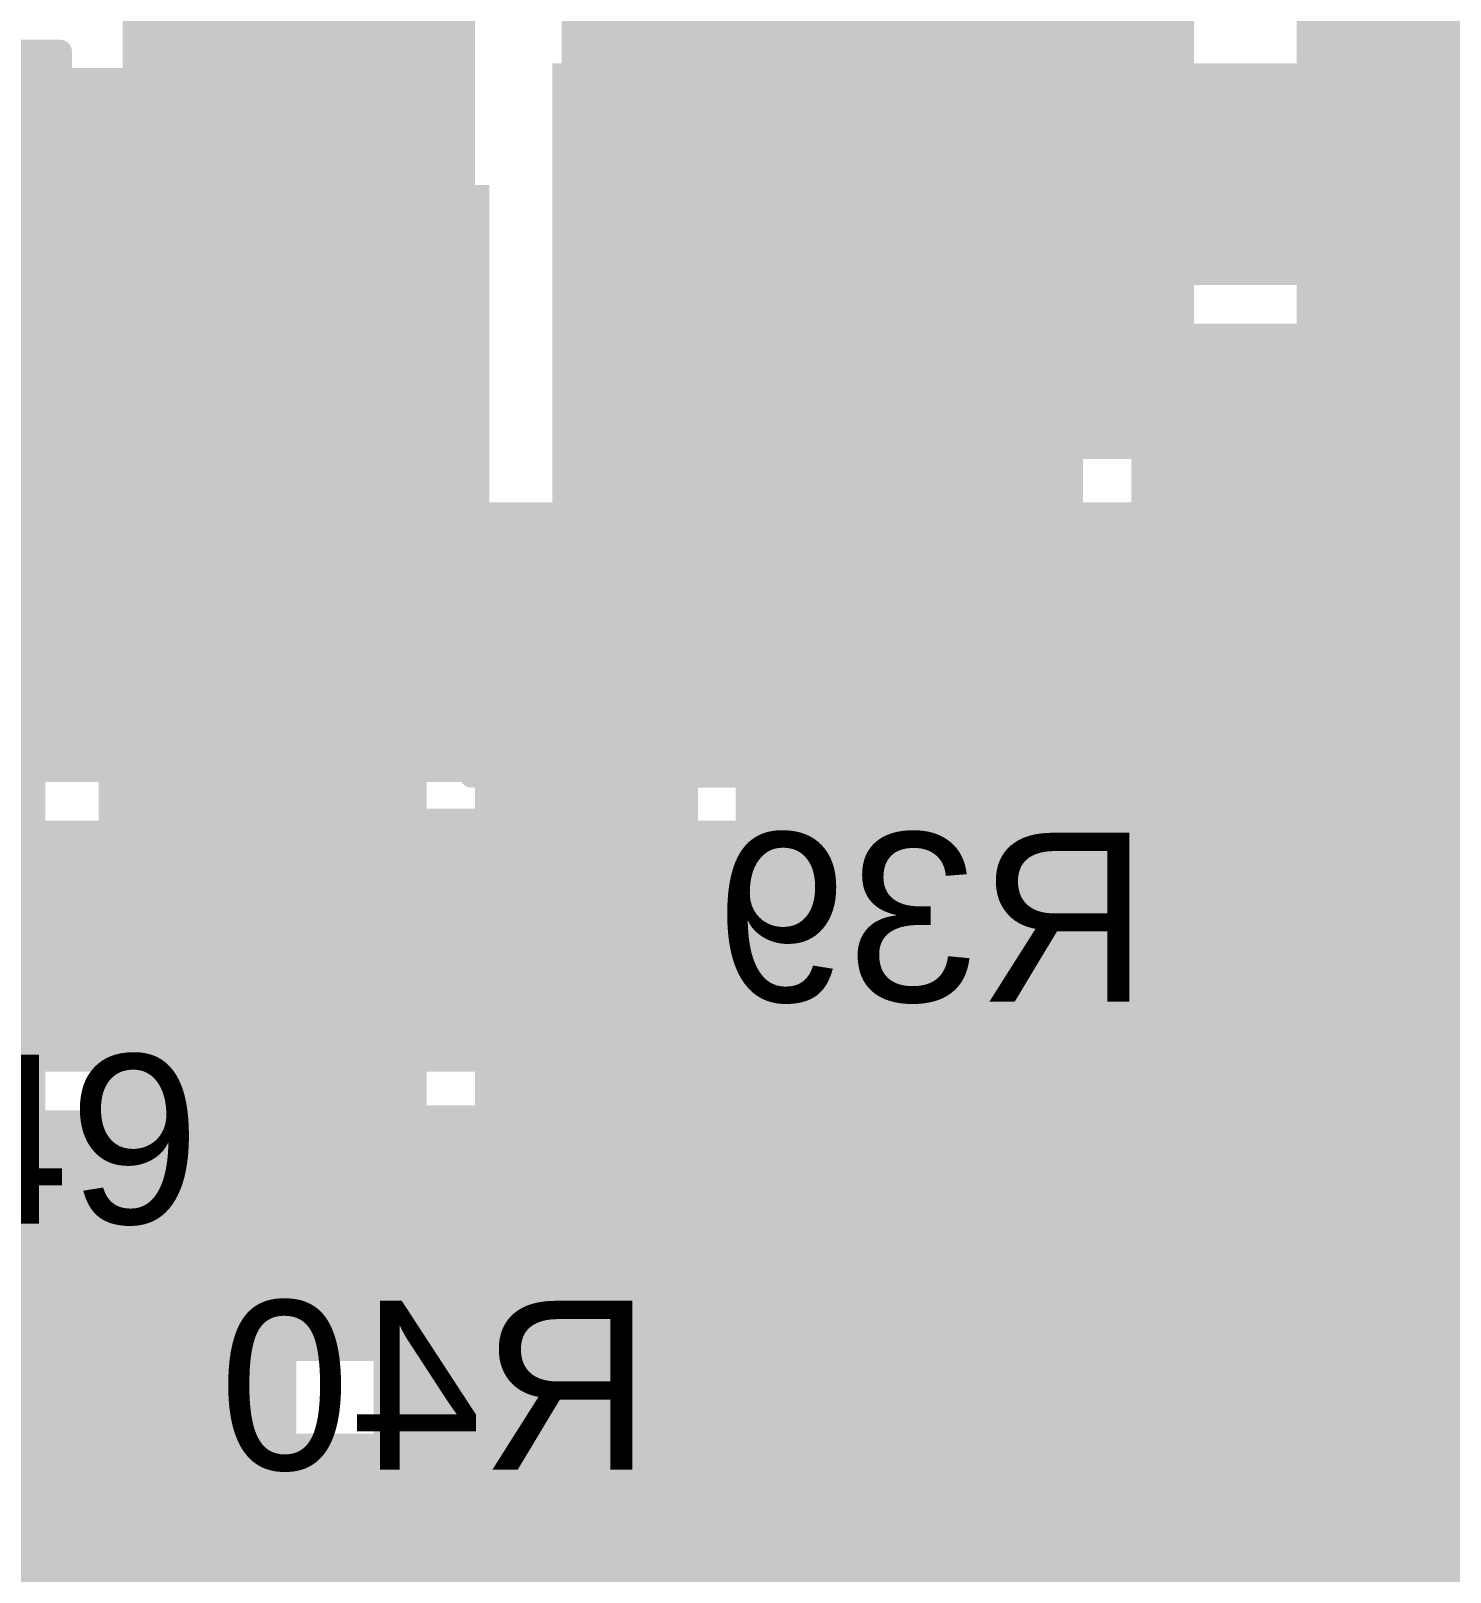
# Model space of a CAD drawing. Header units: millimetres. Extents: x -1.46 to 1.41, y -0.13 to 2.68.
# Drawn here: x 0.527 to 0.8211, y 1.7383 to 2.0577 of the extents above; entities that cross this region are included whole.
import ezdxf

# ---------------------------------------------------------------- set-up
doc = ezdxf.new("R2010")
doc.units = ezdxf.units.MM
doc.header["$MEASUREMENT"] = 0
for name, color, linetype in [('BottomLayer', 5, 'Continuous'), ('BottomOverlay', 54, 'Continuous'), ('BottomPaste', 16, 'Continuous'), ('BottomSolder', 6, 'Continuous'), ('Mechanical2', 216, 'Continuous'), ('TopLayer', 1, 'Continuous'), ('TopOverlay', 2, 'Continuous'), ('TopPaste', 8, 'Continuous'), ('TopSolder', 216, 'Continuous'), ('ViaHoleLayer', 16, 'Continuous')]:
    doc.layers.add(name, color=color, linetype=linetype)
doc.styles.add('Arial', font='', dxfattribs={"height": 0.2})
doc.styles.get('Arial').set_extended_font_data('Arial')

# ---------------------------------------------------------------- blocks, each defined once
blk = doc.blocks.new('CAP__2917_1')
at = {"layer": 'TopLayer'}
for points in [[(-0.05492, 0.05059), (0.05492, 0.05059), (0.05492, -0.05059), (-0.05492, -0.05059)], [(0.19862, 0.05059), (0.30846, 0.05059), (0.30846, -0.05059), (0.19862, -0.05059)]]:
    blk.add_hatch(color=1, dxfattribs=at).paths.add_polyline_path(points)
at = {"layer": 'TopPaste'}
for points in [[(-0.05492, 0.05059), (0.05492, 0.05059), (0.05492, -0.05059), (-0.05492, -0.05059)], [(0.19862, 0.05059), (0.30846, 0.05059), (0.30846, -0.05059), (0.19862, -0.05059)]]:
    blk.add_hatch(color=8, dxfattribs=at).paths.add_polyline_path(points)
at = {"layer": 'TopSolder'}
for points in [[(-0.05892, 0.05459), (0.05892, 0.05459), (0.05892, -0.05459), (-0.05892, -0.05459)], [(0.19462, 0.05459), (0.31246, 0.05459), (0.31246, -0.05459), (0.19462, -0.05459)]]:
    blk.add_hatch(color=216, dxfattribs=at).paths.add_polyline_path(points)
at = {"layer": 'TopOverlay', "const_width": 0.01}
for points in [[(-0.04823, 0.063), (-0.04823, 0.092)], [(-0.01523, 0.062), (-0.01523, 0.091)], [(-0.01523, 0.091), (0.27677, 0.091)], [(0.27677, 0.062), (0.27677, 0.091)], [(-0.06423, 0.077), (-0.03123, 0.077)], [(-0.01523, -0.091), (-0.01523, -0.062)], [(0.27677, -0.091), (0.27677, -0.062)], [(-0.01523, -0.091), (0.27677, -0.091)]]:
    blk.add_lwpolyline(points, dxfattribs=at)
at = {"layer": 'TopOverlay', "const_width": 0.005}
for points in [[(-0.05073, 0.092, 1), (-0.04573, 0.092, 1)], [(-0.01773, 0.091, 1), (-0.01273, 0.091, 1)], [(-0.01773, 0.091, 1), (-0.01273, 0.091, 1)], [(0.27427, 0.091, 1), (0.27927, 0.091, 1)], [(0.27427, 0.091, 1), (0.27927, 0.091, 1)], [(-0.06673, 0.077, 1), (-0.06173, 0.077, 1)], [(-0.03373, 0.077, 1), (-0.02873, 0.077, 1)], [(-0.05073, 0.063, 1), (-0.04573, 0.063, 1)], [(-0.01773, 0.062, 1), (-0.01273, 0.062, 1)], [(0.27427, 0.062, 1), (0.27927, 0.062, 1)], [(-0.01773, -0.062, 1), (-0.01273, -0.062, 1)], [(0.27427, -0.062, 1), (0.27927, -0.062, 1)], [(-0.01773, -0.091, 1), (-0.01273, -0.091, 1)], [(-0.01773, -0.091, 1), (-0.01273, -0.091, 1)], [(0.27427, -0.091, 1), (0.27927, -0.091, 1)], [(0.27427, -0.091, 1), (0.27927, -0.091, 1)]]:
    blk.add_lwpolyline(points, format="xyb", close=True, dxfattribs=at)
blk = doc.blocks.new('AO4882_MS_B_38')
at = {"layer": 'BottomLayer'}
for points in [[(0.05906, 0.08681), (0.14567, 0.08681), (0.14567, 0.06319), (0.05906, 0.06319)], [(0.05906, 0.03681), (0.14567, 0.03681), (0.14567, 0.01319), (0.05906, 0.01319)]]:
    blk.add_hatch(color=5, dxfattribs=at).paths.add_polyline_path(points)
at = {"layer": 'BottomPaste'}
for points in [[(0.05906, 0.08681), (0.14567, 0.08681), (0.14567, 0.06319), (0.05906, 0.06319)], [(0.05906, 0.03681), (0.14567, 0.03681), (0.14567, 0.01319), (0.05906, 0.01319)]]:
    blk.add_hatch(color=16, dxfattribs=at).paths.add_polyline_path(points)
at = {"layer": 'BottomSolder'}
for points in [[(0.05506, 0.09081), (0.14967, 0.09081), (0.14967, 0.05919), (0.05506, 0.05919)], [(0.05506, 0.04081), (0.14967, 0.04081), (0.14967, 0.00919), (0.05506, 0.00919)]]:
    blk.add_hatch(color=6, dxfattribs=at).paths.add_polyline_path(points)
blk = doc.blocks.new('SMA_B_116')
at = {"layer": 'BottomLayer'}
for points in [[(-0.12795, 0.03346), (-0.02953, 0.03346), (-0.02953, -0.03346), (-0.12795, -0.03346)], [(0.02953, 0.03346), (0.12795, 0.03346), (0.12795, -0.03346), (0.02953, -0.03346)]]:
    blk.add_hatch(color=5, dxfattribs=at).paths.add_polyline_path(points)
at = {"layer": 'BottomOverlay'}
for points in [[(-0.175, -0.05598), (-0.12906, -0.05598), (-0.12906, 0.05597), (-0.175, 0.05597)], [(-0.12992, 0.03638), (-0.1022, 0.03638), (-0.1022, 0.05598), (-0.12992, 0.05598)], [(-0.12992, -0.05598), (-0.1022, -0.05598), (-0.1022, -0.03638), (-0.12992, -0.03638)]]:
    blk.add_hatch(color=54, dxfattribs=at).paths.add_polyline_path(points)
at = {"layer": 'BottomPaste'}
for points in [[(-0.12795, 0.03346), (-0.02953, 0.03346), (-0.02953, -0.03346), (-0.12795, -0.03346)], [(0.02953, 0.03346), (0.12795, 0.03346), (0.12795, -0.03346), (0.02953, -0.03346)]]:
    blk.add_hatch(color=16, dxfattribs=at).paths.add_polyline_path(points)
at = {"layer": 'BottomSolder'}
for points in [[(-0.13195, 0.03746), (-0.02553, 0.03746), (-0.02553, -0.03746), (-0.13195, -0.03746)], [(0.02553, 0.03746), (0.13195, 0.03746), (0.13195, -0.03746), (0.02553, -0.03746)]]:
    blk.add_hatch(color=6, dxfattribs=at).paths.add_polyline_path(points)
at = {"layer": 'BottomOverlay', "const_width": 0.005}
for points in [[(-0.10465, 0.05345), (0.08115, 0.05345)], [(0.08115, 0.03985), (0.08115, 0.05345)], [(0.08115, -0.05345), (0.08115, -0.03985)], [(-0.10465, -0.05345), (0.08115, -0.05345)]]:
    blk.add_lwpolyline(points, dxfattribs=at)
at = {"layer": 'BottomOverlay', "const_width": 0.0025}
for points in [[(-0.1059, 0.05345, 1), (-0.1034, 0.05345, 1)], [(0.0799, 0.05345, 1), (0.0824, 0.05345, 1)], [(0.0799, 0.05345, 1), (0.0824, 0.05345, 1)], [(0.0799, 0.03985, 1), (0.0824, 0.03985, 1)], [(0.0799, -0.03985, 1), (0.0824, -0.03985, 1)], [(-0.1059, -0.05345, 1), (-0.1034, -0.05345, 1)], [(0.0799, -0.05345, 1), (0.0824, -0.05345, 1)], [(0.0799, -0.05345, 1), (0.0824, -0.05345, 1)]]:
    blk.add_lwpolyline(points, format="xyb", close=True, dxfattribs=at)
blk = doc.blocks.new('SLF12575T_221M1R3_PF_123')
at = {"layer": 'TopOverlay', "const_width": 0.005}
for points in [[(-0.188, 0.249), (-0.188, 0.19)], [(0.217, 0.249), (-0.188, 0.249)], [(-0.248, 0.19), (-0.248, 0.081)], [(-0.188, 0.19), (-0.248, 0.19)]]:
    blk.add_lwpolyline(points, dxfattribs=at)
at = {"layer": 'TopOverlay', "const_width": 0.0025}
for points in [[(-0.18925, 0.249, 1), (-0.18675, 0.249, 1)], [(-0.18925, 0.249, 1), (-0.18675, 0.249, 1)], [(-0.24925, 0.19, 1), (-0.24675, 0.19, 1)], [(-0.24925, 0.19, 1), (-0.24675, 0.19, 1)], [(-0.18925, 0.19, 1), (-0.18675, 0.19, 1)], [(-0.18925, 0.19, 1), (-0.18675, 0.19, 1)]]:
    blk.add_lwpolyline(points, format="xyb", close=True, dxfattribs=at)
blk = doc.blocks.new('RES0603_B_148')
at = {"layer": 'BottomLayer'}
for points in [[(-0.045, -0.0175), (-0.045, 0.0175), (-0.015, 0.0175), (-0.015, -0.0175)], [(0.015, -0.0175), (0.015, 0.0175), (0.045, 0.0175), (0.045, -0.0175)]]:
    blk.add_hatch(color=5, dxfattribs=at).paths.add_polyline_path(points)
at = {"layer": 'BottomPaste'}
for points in [[(-0.045, -0.0175), (-0.045, 0.0175), (-0.015, 0.0175), (-0.015, -0.0175)], [(0.015, -0.0175), (0.015, 0.0175), (0.045, 0.0175), (0.045, -0.0175)]]:
    blk.add_hatch(color=16, dxfattribs=at).paths.add_polyline_path(points)
at = {"layer": 'BottomSolder'}
for points in [[(-0.049, -0.0215), (-0.049, 0.0215), (-0.011, 0.0215), (-0.011, -0.0215)], [(0.011, -0.0215), (0.011, 0.0215), (0.049, 0.0215), (0.049, -0.0215)]]:
    blk.add_hatch(color=6, dxfattribs=at).paths.add_polyline_path(points)
at = {"layer": 'BottomOverlay', "const_width": 0.005}
for points in [[(-0.048, -0.021), (-0.048, 0.021)], [(-0.048, 0.021), (0.048, 0.021)], [(0.048, -0.021), (0.048, 0.021)], [(-0.048, -0.021), (0.048, -0.021)]]:
    blk.add_lwpolyline(points, dxfattribs=at)
at = {"layer": 'BottomOverlay', "const_width": 0.0025}
for points in [[(-0.04925, 0.021, 1), (-0.04675, 0.021, 1)], [(-0.04925, 0.021, 1), (-0.04675, 0.021, 1)], [(0.04675, 0.021, 1), (0.04925, 0.021, 1)], [(0.04675, 0.021, 1), (0.04925, 0.021, 1)], [(-0.04925, -0.021, 1), (-0.04675, -0.021, 1)], [(-0.04925, -0.021, 1), (-0.04675, -0.021, 1)], [(0.04675, -0.021, 1), (0.04925, -0.021, 1)], [(0.04675, -0.021, 1), (0.04925, -0.021, 1)]]:
    blk.add_lwpolyline(points, format="xyb", close=True, dxfattribs=at)
blk = doc.blocks.new('RES0603_B_149')
at = {"layer": 'BottomLayer'}
for points in [[(-0.045, -0.0175), (-0.045, 0.0175), (-0.015, 0.0175), (-0.015, -0.0175)], [(0.015, -0.0175), (0.015, 0.0175), (0.045, 0.0175), (0.045, -0.0175)]]:
    blk.add_hatch(color=5, dxfattribs=at).paths.add_polyline_path(points)
at = {"layer": 'BottomPaste'}
for points in [[(-0.045, -0.0175), (-0.045, 0.0175), (-0.015, 0.0175), (-0.015, -0.0175)], [(0.015, -0.0175), (0.015, 0.0175), (0.045, 0.0175), (0.045, -0.0175)]]:
    blk.add_hatch(color=16, dxfattribs=at).paths.add_polyline_path(points)
at = {"layer": 'BottomSolder'}
for points in [[(-0.049, -0.0215), (-0.049, 0.0215), (-0.011, 0.0215), (-0.011, -0.0215)], [(0.011, -0.0215), (0.011, 0.0215), (0.049, 0.0215), (0.049, -0.0215)]]:
    blk.add_hatch(color=6, dxfattribs=at).paths.add_polyline_path(points)
at = {"layer": 'BottomOverlay', "const_width": 0.005}
for points in [[(-0.048, -0.021), (-0.048, 0.021)], [(-0.048, 0.021), (0.048, 0.021)], [(0.048, -0.021), (0.048, 0.021)], [(-0.048, -0.021), (0.048, -0.021)]]:
    blk.add_lwpolyline(points, dxfattribs=at)
at = {"layer": 'BottomOverlay', "const_width": 0.0025}
for points in [[(-0.04925, 0.021, 1), (-0.04675, 0.021, 1)], [(-0.04925, 0.021, 1), (-0.04675, 0.021, 1)], [(0.04675, 0.021, 1), (0.04925, 0.021, 1)], [(0.04675, 0.021, 1), (0.04925, 0.021, 1)], [(-0.04925, -0.021, 1), (-0.04675, -0.021, 1)], [(-0.04925, -0.021, 1), (-0.04675, -0.021, 1)], [(0.04675, -0.021, 1), (0.04925, -0.021, 1)], [(0.04675, -0.021, 1), (0.04925, -0.021, 1)]]:
    blk.add_lwpolyline(points, format="xyb", close=True, dxfattribs=at)
blk = doc.blocks.new('RES0603_B_150')
at = {"layer": 'BottomLayer'}
for points in [[(-0.045, -0.0175), (-0.045, 0.0175), (-0.015, 0.0175), (-0.015, -0.0175)], [(0.015, -0.0175), (0.015, 0.0175), (0.045, 0.0175), (0.045, -0.0175)]]:
    blk.add_hatch(color=5, dxfattribs=at).paths.add_polyline_path(points)
at = {"layer": 'BottomPaste'}
for points in [[(-0.045, -0.0175), (-0.045, 0.0175), (-0.015, 0.0175), (-0.015, -0.0175)], [(0.015, -0.0175), (0.015, 0.0175), (0.045, 0.0175), (0.045, -0.0175)]]:
    blk.add_hatch(color=16, dxfattribs=at).paths.add_polyline_path(points)
at = {"layer": 'BottomSolder'}
for points in [[(-0.049, -0.0215), (-0.049, 0.0215), (-0.011, 0.0215), (-0.011, -0.0215)], [(0.011, -0.0215), (0.011, 0.0215), (0.049, 0.0215), (0.049, -0.0215)]]:
    blk.add_hatch(color=6, dxfattribs=at).paths.add_polyline_path(points)
at = {"layer": 'BottomOverlay', "const_width": 0.005}
for points in [[(-0.048, 0.021), (-0.048, -0.021)], [(0.048, 0.021), (-0.048, 0.021)], [(0.048, 0.021), (0.048, -0.021)], [(0.048, -0.021), (-0.048, -0.021)]]:
    blk.add_lwpolyline(points, dxfattribs=at)
at = {"layer": 'BottomOverlay', "const_width": 0.0025}
for points in [[(-0.04925, 0.021, 1), (-0.04675, 0.021, 1)], [(-0.04925, 0.021, 1), (-0.04675, 0.021, 1)], [(0.04675, 0.021, 1), (0.04925, 0.021, 1)], [(0.04675, 0.021, 1), (0.04925, 0.021, 1)], [(-0.04925, -0.021, 1), (-0.04675, -0.021, 1)], [(-0.04925, -0.021, 1), (-0.04675, -0.021, 1)], [(0.04675, -0.021, 1), (0.04925, -0.021, 1)], [(0.04675, -0.021, 1), (0.04925, -0.021, 1)]]:
    blk.add_lwpolyline(points, format="xyb", close=True, dxfattribs=at)
blk = doc.blocks.new('SOIC_8_B_157')
at = {"layer": 'BottomLayer'}
for points in [[(-0.13681, 0.06319), (-0.13681, 0.08681), (-0.07579, 0.08681), (-0.07579, 0.06319)], [(0.07579, 0.06319), (0.07579, 0.08681), (0.13681, 0.08681), (0.13681, 0.06319)], [(-0.13681, 0.01319), (-0.13681, 0.03681), (-0.07579, 0.03681), (-0.07579, 0.01319)], [(0.07579, 0.01319), (0.07579, 0.03681), (0.13681, 0.03681), (0.13681, 0.01319)], [(-0.13681, -0.03681), (-0.13681, -0.01319), (-0.07579, -0.01319), (-0.07579, -0.03681)], [(0.07579, -0.03681), (0.07579, -0.01319), (0.13681, -0.01319), (0.13681, -0.03681)], [(-0.13681, -0.08681), (-0.13681, -0.06319), (-0.07579, -0.06319), (-0.07579, -0.08681)], [(0.07579, -0.08681), (0.07579, -0.06319), (0.13681, -0.06319), (0.13681, -0.08681)]]:
    blk.add_hatch(color=5, dxfattribs=at).paths.add_polyline_path(points)
at = {"layer": 'BottomPaste'}
for points in [[(-0.13681, 0.06319), (-0.13681, 0.08681), (-0.07579, 0.08681), (-0.07579, 0.06319)], [(0.07579, 0.06319), (0.07579, 0.08681), (0.13681, 0.08681), (0.13681, 0.06319)], [(-0.13681, 0.01319), (-0.13681, 0.03681), (-0.07579, 0.03681), (-0.07579, 0.01319)], [(0.07579, 0.01319), (0.07579, 0.03681), (0.13681, 0.03681), (0.13681, 0.01319)], [(-0.13681, -0.03681), (-0.13681, -0.01319), (-0.07579, -0.01319), (-0.07579, -0.03681)], [(0.07579, -0.03681), (0.07579, -0.01319), (0.13681, -0.01319), (0.13681, -0.03681)], [(-0.13681, -0.08681), (-0.13681, -0.06319), (-0.07579, -0.06319), (-0.07579, -0.08681)], [(0.07579, -0.08681), (0.07579, -0.06319), (0.13681, -0.06319), (0.13681, -0.08681)]]:
    blk.add_hatch(color=16, dxfattribs=at).paths.add_polyline_path(points)
at = {"layer": 'BottomSolder'}
for points in [[(-0.14081, 0.05919), (-0.14081, 0.09081), (-0.07179, 0.09081), (-0.07179, 0.05919)], [(0.07179, 0.05919), (0.07179, 0.09081), (0.14081, 0.09081), (0.14081, 0.05919)], [(-0.14081, 0.00919), (-0.14081, 0.04081), (-0.07179, 0.04081), (-0.07179, 0.00919)], [(0.07179, 0.00919), (0.07179, 0.04081), (0.14081, 0.04081), (0.14081, 0.00919)], [(-0.14081, -0.04081), (-0.14081, -0.00919), (-0.07179, -0.00919), (-0.07179, -0.04081)], [(0.07179, -0.04081), (0.07179, -0.00919), (0.14081, -0.00919), (0.14081, -0.04081)], [(-0.14081, -0.09081), (-0.14081, -0.05919), (-0.07179, -0.05919), (-0.07179, -0.09081)], [(0.07179, -0.09081), (0.07179, -0.05919), (0.14081, -0.05919), (0.14081, -0.09081)]]:
    blk.add_hatch(color=6, dxfattribs=at).paths.add_polyline_path(points)
at = {"layer": 'BottomOverlay', "const_width": 0.005}
for points in [[(0.066, 0.099), (-0.072, 0.099)], [(0.066, -0.099), (-0.072, -0.099)]]:
    blk.add_lwpolyline(points, dxfattribs=at)
at = {"layer": 'BottomOverlay'}
for points, const_width in [([(-0.07325, 0.099, 1), (-0.07075, 0.099, 1)], 0.0025), ([(0.06475, 0.099, 1), (0.06725, 0.099, 1)], 0.0025), ([(-0.1216, -0.1, 1), (-0.1344, -0.1, 1)], 0.01), ([(-0.1369, -0.1, 1), (-0.1319, -0.1, 1)], 0.005), ([(-0.1241, -0.1, 1), (-0.1191, -0.1, 1)], 0.005), ([(-0.07325, -0.099, 1), (-0.07075, -0.099, 1)], 0.0025), ([(0.06475, -0.099, 1), (0.06725, -0.099, 1)], 0.0025)]:
    blk.add_lwpolyline(points, format="xyb", close=True, dxfattribs=dict(at, const_width=const_width))

msp = doc.modelspace()

# ---------------------------------------------------------------- hatches: boundary and pattern name
at = {"layer": 'BottomLayer'}
for points in [[(0.546, 2.02737), (0.619, 2.02737), (0.619, 2.09637), (0.546, 2.09637)], [(0.635, 1.954), (0.745, 1.954), (0.745, 2.051), (0.635, 2.051)], [(0.736, 2.005), (0.823, 2.005), (0.823, 2.051), (0.736, 2.051)], [(0.497, 2.013), (0.619, 2.013), (0.619, 2.05), (0.497, 2.05)], [(0.618, 1.99871), (0.438, 1.99871), (0.438, 1.954), (0.618, 1.954)], [(0.755, 1.954), (0.883, 1.954), (0.883, 1.997), (0.755, 1.997)], [(0.285, 1.781), (0.53, 1.781), (0.53, 1.957), (0.285, 1.957)], [(0.541, 1.782), (0.609, 1.782), (0.609, 1.944), (0.541, 1.944)], [(0.66525, 1.94451), (0.619, 1.94451), (0.619, 1.851), (0.66525, 1.851)], [(0.673, 1.783), (0.883, 1.783), (0.883, 1.944), (0.673, 1.944)], [(0.619, 1.783), (0.762, 1.783), (0.762, 1.844), (0.619, 1.844)], [(0.099, 1.678), (0.969, 1.678), (0.969, 1.767), (0.099, 1.767)]]:
    msp.add_hatch(color=5, dxfattribs=at).paths.add_polyline_path(points)
h = msp.add_hatch(color=5, dxfattribs=at)
edge = h.paths.add_edge_path()
edge.add_arc((0.648, 2.033), 0.01181, 0, 360)
h = msp.add_hatch(color=5, dxfattribs=at)
edge = h.paths.add_edge_path()
edge.add_arc((0.675, 2.033), 0.01181, 0, 360)
h = msp.add_hatch(color=5, dxfattribs=at)
edge = h.paths.add_edge_path()
edge.add_arc((0.702, 2.033), 0.01181, 0, 360)
h = msp.add_hatch(color=5, dxfattribs=at)
edge = h.paths.add_edge_path()
edge.add_arc((0.729, 2.033), 0.01181, 0, 360)
h = msp.add_hatch(color=5, dxfattribs=at)
edge = h.paths.add_edge_path()
edge.add_arc((0.648, 2.0075), 0.01181, 0, 360)
h = msp.add_hatch(color=5, dxfattribs=at)
edge = h.paths.add_edge_path()
edge.add_arc((0.675, 2.0075), 0.01181, 0, 360)
h = msp.add_hatch(color=5, dxfattribs=at)
edge = h.paths.add_edge_path()
edge.add_arc((0.702, 2.008), 0.01181, 0, 360)
h = msp.add_hatch(color=5, dxfattribs=at)
edge = h.paths.add_edge_path()
edge.add_arc((0.729, 2.008), 0.01181, 0, 360)
h = msp.add_hatch(color=5, dxfattribs=at)
edge = h.paths.add_edge_path()
edge.add_arc((0.648, 1.982), 0.01181, 0, 360)
h = msp.add_hatch(color=5, dxfattribs=at)
edge = h.paths.add_edge_path()
edge.add_arc((0.675, 1.982), 0.01181, 0, 360)
h = msp.add_hatch(color=5, dxfattribs=at)
edge = h.paths.add_edge_path()
edge.add_arc((0.702, 1.983), 0.01181, 0, 360)
h = msp.add_hatch(color=5, dxfattribs=at)
edge = h.paths.add_edge_path()
edge.add_arc((0.729, 1.983), 0.01181, 0, 360)
h = msp.add_hatch(color=5, dxfattribs=at)
edge = h.paths.add_edge_path()
edge.add_arc((0.638, 1.923), 0.01181, 0, 360)
h = msp.add_hatch(color=5, dxfattribs=at)
edge = h.paths.add_edge_path()
edge.add_arc((0.674, 1.822), 0.01181, 0, 360)
h = msp.add_hatch(color=5, dxfattribs=at)
edge = h.paths.add_edge_path()
edge.add_arc((0.7005, 1.822), 0.01181, 0, 360)
h = msp.add_hatch(color=5, dxfattribs=at)
edge = h.paths.add_edge_path()
edge.add_arc((0.727, 1.822), 0.01181, 0, 360)
h = msp.add_hatch(color=5, dxfattribs=at)
edge = h.paths.add_edge_path()
edge.add_arc((0.7535, 1.822), 0.01181, 0, 360)
h = msp.add_hatch(color=5, dxfattribs=at)
edge = h.paths.add_edge_path()
edge.add_arc((0.78, 1.822), 0.01181, 0, 360)
h = msp.add_hatch(color=5, dxfattribs=at)
edge = h.paths.add_edge_path()
edge.add_arc((0.8065, 1.822), 0.01181, 0, 360)
h = msp.add_hatch(color=5, dxfattribs=at)
edge = h.paths.add_edge_path()
edge.add_arc((0.674, 1.797), 0.01181, 0, 360)
h = msp.add_hatch(color=5, dxfattribs=at)
edge = h.paths.add_edge_path()
edge.add_arc((0.7005, 1.797), 0.01181, 0, 360)
h = msp.add_hatch(color=5, dxfattribs=at)
edge = h.paths.add_edge_path()
edge.add_arc((0.727, 1.797), 0.01181, 0, 360)
h = msp.add_hatch(color=5, dxfattribs=at)
edge = h.paths.add_edge_path()
edge.add_arc((0.7535, 1.797), 0.01181, 0, 360)
h = msp.add_hatch(color=5, dxfattribs=at)
edge = h.paths.add_edge_path()
edge.add_arc((0.78, 1.797), 0.01181, 0, 360)
h = msp.add_hatch(color=5, dxfattribs=at)
edge = h.paths.add_edge_path()
edge.add_arc((0.8065, 1.797), 0.01181, 0, 360)
h = msp.add_hatch(color=5, dxfattribs=at)
edge = h.paths.add_edge_path()
edge.add_arc((0.54001, 1.75181), 0.01181, 0, 360)
h = msp.add_hatch(color=5, dxfattribs=at)
edge = h.paths.add_edge_path()
edge.add_arc((0.5661, 1.75181), 0.01181, 0, 360)
at = {"layer": 'BottomSolder'}
h = msp.add_hatch(color=6, dxfattribs=at)
edge = h.paths.add_edge_path()
edge.add_arc((0.648, 2.033), 0.00591, 0, 360)
h = msp.add_hatch(color=6, dxfattribs=at)
edge = h.paths.add_edge_path()
edge.add_arc((0.675, 2.033), 0.00591, 0, 360)
h = msp.add_hatch(color=6, dxfattribs=at)
edge = h.paths.add_edge_path()
edge.add_arc((0.702, 2.033), 0.00591, 0, 360)
h = msp.add_hatch(color=6, dxfattribs=at)
edge = h.paths.add_edge_path()
edge.add_arc((0.729, 2.033), 0.00591, 0, 360)
h = msp.add_hatch(color=6, dxfattribs=at)
edge = h.paths.add_edge_path()
edge.add_arc((0.648, 2.0075), 0.00591, 0, 360)
h = msp.add_hatch(color=6, dxfattribs=at)
edge = h.paths.add_edge_path()
edge.add_arc((0.675, 2.0075), 0.00591, 0, 360)
h = msp.add_hatch(color=6, dxfattribs=at)
edge = h.paths.add_edge_path()
edge.add_arc((0.702, 2.008), 0.00591, 0, 360)
h = msp.add_hatch(color=6, dxfattribs=at)
edge = h.paths.add_edge_path()
edge.add_arc((0.729, 2.008), 0.00591, 0, 360)
h = msp.add_hatch(color=6, dxfattribs=at)
edge = h.paths.add_edge_path()
edge.add_arc((0.648, 1.982), 0.00591, 0, 360)
h = msp.add_hatch(color=6, dxfattribs=at)
edge = h.paths.add_edge_path()
edge.add_arc((0.675, 1.982), 0.00591, 0, 360)
h = msp.add_hatch(color=6, dxfattribs=at)
edge = h.paths.add_edge_path()
edge.add_arc((0.702, 1.983), 0.00591, 0, 360)
h = msp.add_hatch(color=6, dxfattribs=at)
edge = h.paths.add_edge_path()
edge.add_arc((0.729, 1.983), 0.00591, 0, 360)
h = msp.add_hatch(color=6, dxfattribs=at)
edge = h.paths.add_edge_path()
edge.add_arc((0.638, 1.923), 0.00591, 0, 360)
h = msp.add_hatch(color=6, dxfattribs=at)
edge = h.paths.add_edge_path()
edge.add_arc((0.674, 1.822), 0.00591, 0, 360)
h = msp.add_hatch(color=6, dxfattribs=at)
edge = h.paths.add_edge_path()
edge.add_arc((0.7005, 1.822), 0.00591, 0, 360)
h = msp.add_hatch(color=6, dxfattribs=at)
edge = h.paths.add_edge_path()
edge.add_arc((0.727, 1.822), 0.00591, 0, 360)
h = msp.add_hatch(color=6, dxfattribs=at)
edge = h.paths.add_edge_path()
edge.add_arc((0.7535, 1.822), 0.00591, 0, 360)
h = msp.add_hatch(color=6, dxfattribs=at)
edge = h.paths.add_edge_path()
edge.add_arc((0.78, 1.822), 0.00591, 0, 360)
h = msp.add_hatch(color=6, dxfattribs=at)
edge = h.paths.add_edge_path()
edge.add_arc((0.8065, 1.822), 0.00591, 0, 360)
h = msp.add_hatch(color=6, dxfattribs=at)
edge = h.paths.add_edge_path()
edge.add_arc((0.674, 1.797), 0.00591, 0, 360)
h = msp.add_hatch(color=6, dxfattribs=at)
edge = h.paths.add_edge_path()
edge.add_arc((0.7005, 1.797), 0.00591, 0, 360)
h = msp.add_hatch(color=6, dxfattribs=at)
edge = h.paths.add_edge_path()
edge.add_arc((0.727, 1.797), 0.00591, 0, 360)
h = msp.add_hatch(color=6, dxfattribs=at)
edge = h.paths.add_edge_path()
edge.add_arc((0.7535, 1.797), 0.00591, 0, 360)
h = msp.add_hatch(color=6, dxfattribs=at)
edge = h.paths.add_edge_path()
edge.add_arc((0.78, 1.797), 0.00591, 0, 360)
h = msp.add_hatch(color=6, dxfattribs=at)
edge = h.paths.add_edge_path()
edge.add_arc((0.8065, 1.797), 0.00591, 0, 360)
h = msp.add_hatch(color=6, dxfattribs=at)
edge = h.paths.add_edge_path()
edge.add_arc((0.54001, 1.75181), 0.00591, 0, 360)
h = msp.add_hatch(color=6, dxfattribs=at)
edge = h.paths.add_edge_path()
edge.add_arc((0.5661, 1.75181), 0.00591, 0, 360)
at = {"layer": 'TopLayer'}
for points in [[(0.637, 1.969), (0.768, 1.969), (0.768, 2.301), (0.637, 2.301)], [(0.78926, 1.988), (0.887, 1.988), (0.887, 2.089), (0.78926, 2.089)], [(0.26787, 2.02572), (0.26787, 1.902), (0.622, 1.902), (0.622, 2.02572)], [(0.789, 1.902), (0.88713, 1.902), (0.88713, 1.977), (0.789, 1.977)], [(0.61387, 1.902), (0.821, 1.902), (0.821, 1.96), (0.61387, 1.96)], [(0.433, 1.842), (0.964, 1.842), (0.964, 1.894), (0.433, 1.894)], [(0.474, 1.637), (0.582, 1.637), (0.582, 1.834), (0.474, 1.834)], [(0.598, 1.64937), (0.848, 1.64937), (0.848, 1.835), (0.598, 1.835)]]:
    msp.add_hatch(color=1, dxfattribs=at).paths.add_polyline_path(points)
h = msp.add_hatch(color=1, dxfattribs=at)
edge = h.paths.add_edge_path()
edge.add_arc((0.648, 2.033), 0.01181, 0, 360)
h = msp.add_hatch(color=1, dxfattribs=at)
edge = h.paths.add_edge_path()
edge.add_arc((0.675, 2.033), 0.01181, 0, 360)
h = msp.add_hatch(color=1, dxfattribs=at)
edge = h.paths.add_edge_path()
edge.add_arc((0.702, 2.033), 0.01181, 0, 360)
h = msp.add_hatch(color=1, dxfattribs=at)
edge = h.paths.add_edge_path()
edge.add_arc((0.729, 2.033), 0.01181, 0, 360)
h = msp.add_hatch(color=1, dxfattribs=at)
edge = h.paths.add_edge_path()
edge.add_arc((0.648, 2.0075), 0.01181, 0, 360)
h = msp.add_hatch(color=1, dxfattribs=at)
edge = h.paths.add_edge_path()
edge.add_arc((0.675, 2.0075), 0.01181, 0, 360)
h = msp.add_hatch(color=1, dxfattribs=at)
edge = h.paths.add_edge_path()
edge.add_arc((0.702, 2.008), 0.01181, 0, 360)
h = msp.add_hatch(color=1, dxfattribs=at)
edge = h.paths.add_edge_path()
edge.add_arc((0.729, 2.008), 0.01181, 0, 360)
h = msp.add_hatch(color=1, dxfattribs=at)
edge = h.paths.add_edge_path()
edge.add_arc((0.648, 1.982), 0.01181, 0, 360)
h = msp.add_hatch(color=1, dxfattribs=at)
edge = h.paths.add_edge_path()
edge.add_arc((0.675, 1.982), 0.01181, 0, 360)
h = msp.add_hatch(color=1, dxfattribs=at)
edge = h.paths.add_edge_path()
edge.add_arc((0.702, 1.983), 0.01181, 0, 360)
h = msp.add_hatch(color=1, dxfattribs=at)
edge = h.paths.add_edge_path()
edge.add_arc((0.729, 1.983), 0.01181, 0, 360)
h = msp.add_hatch(color=1, dxfattribs=at)
edge = h.paths.add_edge_path()
edge.add_arc((0.638, 1.923), 0.01181, 0, 360)
h = msp.add_hatch(color=1, dxfattribs=at)
edge = h.paths.add_edge_path()
edge.add_arc((0.674, 1.822), 0.01181, 0, 360)
h = msp.add_hatch(color=1, dxfattribs=at)
edge = h.paths.add_edge_path()
edge.add_arc((0.7005, 1.822), 0.01181, 0, 360)
h = msp.add_hatch(color=1, dxfattribs=at)
edge = h.paths.add_edge_path()
edge.add_arc((0.727, 1.822), 0.01181, 0, 360)
h = msp.add_hatch(color=1, dxfattribs=at)
edge = h.paths.add_edge_path()
edge.add_arc((0.7535, 1.822), 0.01181, 0, 360)
h = msp.add_hatch(color=1, dxfattribs=at)
edge = h.paths.add_edge_path()
edge.add_arc((0.78, 1.822), 0.01181, 0, 360)
h = msp.add_hatch(color=1, dxfattribs=at)
edge = h.paths.add_edge_path()
edge.add_arc((0.8065, 1.822), 0.01181, 0, 360)
h = msp.add_hatch(color=1, dxfattribs=at)
edge = h.paths.add_edge_path()
edge.add_arc((0.674, 1.797), 0.01181, 0, 360)
h = msp.add_hatch(color=1, dxfattribs=at)
edge = h.paths.add_edge_path()
edge.add_arc((0.7005, 1.797), 0.01181, 0, 360)
h = msp.add_hatch(color=1, dxfattribs=at)
edge = h.paths.add_edge_path()
edge.add_arc((0.727, 1.797), 0.01181, 0, 360)
h = msp.add_hatch(color=1, dxfattribs=at)
edge = h.paths.add_edge_path()
edge.add_arc((0.7535, 1.797), 0.01181, 0, 360)
h = msp.add_hatch(color=1, dxfattribs=at)
edge = h.paths.add_edge_path()
edge.add_arc((0.78, 1.797), 0.01181, 0, 360)
h = msp.add_hatch(color=1, dxfattribs=at)
edge = h.paths.add_edge_path()
edge.add_arc((0.8065, 1.797), 0.01181, 0, 360)
h = msp.add_hatch(color=1, dxfattribs=at)
edge = h.paths.add_edge_path()
edge.add_arc((0.54001, 1.75181), 0.01181, 0, 360)
h = msp.add_hatch(color=1, dxfattribs=at)
edge = h.paths.add_edge_path()
edge.add_arc((0.5661, 1.75181), 0.01181, 0, 360)
at = {"layer": 'TopSolder'}
h = msp.add_hatch(color=216, dxfattribs=at)
edge = h.paths.add_edge_path()
edge.add_arc((0.648, 2.033), 0.00591, 0, 360)
h = msp.add_hatch(color=216, dxfattribs=at)
edge = h.paths.add_edge_path()
edge.add_arc((0.675, 2.033), 0.00591, 0, 360)
h = msp.add_hatch(color=216, dxfattribs=at)
edge = h.paths.add_edge_path()
edge.add_arc((0.702, 2.033), 0.00591, 0, 360)
h = msp.add_hatch(color=216, dxfattribs=at)
edge = h.paths.add_edge_path()
edge.add_arc((0.729, 2.033), 0.00591, 0, 360)
h = msp.add_hatch(color=216, dxfattribs=at)
edge = h.paths.add_edge_path()
edge.add_arc((0.648, 2.0075), 0.00591, 0, 360)
h = msp.add_hatch(color=216, dxfattribs=at)
edge = h.paths.add_edge_path()
edge.add_arc((0.675, 2.0075), 0.00591, 0, 360)
h = msp.add_hatch(color=216, dxfattribs=at)
edge = h.paths.add_edge_path()
edge.add_arc((0.702, 2.008), 0.00591, 0, 360)
h = msp.add_hatch(color=216, dxfattribs=at)
edge = h.paths.add_edge_path()
edge.add_arc((0.729, 2.008), 0.00591, 0, 360)
h = msp.add_hatch(color=216, dxfattribs=at)
edge = h.paths.add_edge_path()
edge.add_arc((0.648, 1.982), 0.00591, 0, 360)
h = msp.add_hatch(color=216, dxfattribs=at)
edge = h.paths.add_edge_path()
edge.add_arc((0.675, 1.982), 0.00591, 0, 360)
h = msp.add_hatch(color=216, dxfattribs=at)
edge = h.paths.add_edge_path()
edge.add_arc((0.702, 1.983), 0.00591, 0, 360)
h = msp.add_hatch(color=216, dxfattribs=at)
edge = h.paths.add_edge_path()
edge.add_arc((0.729, 1.983), 0.00591, 0, 360)
h = msp.add_hatch(color=216, dxfattribs=at)
edge = h.paths.add_edge_path()
edge.add_arc((0.638, 1.923), 0.00591, 0, 360)
h = msp.add_hatch(color=216, dxfattribs=at)
edge = h.paths.add_edge_path()
edge.add_arc((0.674, 1.822), 0.00591, 0, 360)
h = msp.add_hatch(color=216, dxfattribs=at)
edge = h.paths.add_edge_path()
edge.add_arc((0.7005, 1.822), 0.00591, 0, 360)
h = msp.add_hatch(color=216, dxfattribs=at)
edge = h.paths.add_edge_path()
edge.add_arc((0.727, 1.822), 0.00591, 0, 360)
h = msp.add_hatch(color=216, dxfattribs=at)
edge = h.paths.add_edge_path()
edge.add_arc((0.7535, 1.822), 0.00591, 0, 360)
h = msp.add_hatch(color=216, dxfattribs=at)
edge = h.paths.add_edge_path()
edge.add_arc((0.78, 1.822), 0.00591, 0, 360)
h = msp.add_hatch(color=216, dxfattribs=at)
edge = h.paths.add_edge_path()
edge.add_arc((0.8065, 1.822), 0.00591, 0, 360)
h = msp.add_hatch(color=216, dxfattribs=at)
edge = h.paths.add_edge_path()
edge.add_arc((0.674, 1.797), 0.00591, 0, 360)
h = msp.add_hatch(color=216, dxfattribs=at)
edge = h.paths.add_edge_path()
edge.add_arc((0.7005, 1.797), 0.00591, 0, 360)
h = msp.add_hatch(color=216, dxfattribs=at)
edge = h.paths.add_edge_path()
edge.add_arc((0.727, 1.797), 0.00591, 0, 360)
h = msp.add_hatch(color=216, dxfattribs=at)
edge = h.paths.add_edge_path()
edge.add_arc((0.7535, 1.797), 0.00591, 0, 360)
h = msp.add_hatch(color=216, dxfattribs=at)
edge = h.paths.add_edge_path()
edge.add_arc((0.78, 1.797), 0.00591, 0, 360)
h = msp.add_hatch(color=216, dxfattribs=at)
edge = h.paths.add_edge_path()
edge.add_arc((0.8065, 1.797), 0.00591, 0, 360)
h = msp.add_hatch(color=216, dxfattribs=at)
edge = h.paths.add_edge_path()
edge.add_arc((0.54001, 1.75181), 0.00591, 0, 360)
h = msp.add_hatch(color=216, dxfattribs=at)
edge = h.paths.add_edge_path()
edge.add_arc((0.5661, 1.75181), 0.00591, 0, 360)
at = {"layer": 'ViaHoleLayer'}
h = msp.add_hatch(color=16, dxfattribs=at)
edge = h.paths.add_edge_path()
edge.add_arc((0.648, 2.033), 0.00591, 0, 360)
h = msp.add_hatch(color=16, dxfattribs=at)
edge = h.paths.add_edge_path()
edge.add_arc((0.675, 2.033), 0.00591, 0, 360)
h = msp.add_hatch(color=16, dxfattribs=at)
edge = h.paths.add_edge_path()
edge.add_arc((0.702, 2.033), 0.00591, 0, 360)
h = msp.add_hatch(color=16, dxfattribs=at)
edge = h.paths.add_edge_path()
edge.add_arc((0.729, 2.033), 0.00591, 0, 360)
h = msp.add_hatch(color=16, dxfattribs=at)
edge = h.paths.add_edge_path()
edge.add_arc((0.648, 2.0075), 0.00591, 0, 360)
h = msp.add_hatch(color=16, dxfattribs=at)
edge = h.paths.add_edge_path()
edge.add_arc((0.675, 2.0075), 0.00591, 0, 360)
h = msp.add_hatch(color=16, dxfattribs=at)
edge = h.paths.add_edge_path()
edge.add_arc((0.702, 2.008), 0.00591, 0, 360)
h = msp.add_hatch(color=16, dxfattribs=at)
edge = h.paths.add_edge_path()
edge.add_arc((0.729, 2.008), 0.00591, 0, 360)
h = msp.add_hatch(color=16, dxfattribs=at)
edge = h.paths.add_edge_path()
edge.add_arc((0.648, 1.982), 0.00591, 0, 360)
h = msp.add_hatch(color=16, dxfattribs=at)
edge = h.paths.add_edge_path()
edge.add_arc((0.675, 1.982), 0.00591, 0, 360)
h = msp.add_hatch(color=16, dxfattribs=at)
edge = h.paths.add_edge_path()
edge.add_arc((0.702, 1.983), 0.00591, 0, 360)
h = msp.add_hatch(color=16, dxfattribs=at)
edge = h.paths.add_edge_path()
edge.add_arc((0.729, 1.983), 0.00591, 0, 360)
h = msp.add_hatch(color=16, dxfattribs=at)
edge = h.paths.add_edge_path()
edge.add_arc((0.638, 1.923), 0.00591, 0, 360)
h = msp.add_hatch(color=16, dxfattribs=at)
edge = h.paths.add_edge_path()
edge.add_arc((0.674, 1.822), 0.00591, 0, 360)
h = msp.add_hatch(color=16, dxfattribs=at)
edge = h.paths.add_edge_path()
edge.add_arc((0.7005, 1.822), 0.00591, 0, 360)
h = msp.add_hatch(color=16, dxfattribs=at)
edge = h.paths.add_edge_path()
edge.add_arc((0.727, 1.822), 0.00591, 0, 360)
h = msp.add_hatch(color=16, dxfattribs=at)
edge = h.paths.add_edge_path()
edge.add_arc((0.7535, 1.822), 0.00591, 0, 360)
h = msp.add_hatch(color=16, dxfattribs=at)
edge = h.paths.add_edge_path()
edge.add_arc((0.78, 1.822), 0.00591, 0, 360)
h = msp.add_hatch(color=16, dxfattribs=at)
edge = h.paths.add_edge_path()
edge.add_arc((0.8065, 1.822), 0.00591, 0, 360)
h = msp.add_hatch(color=16, dxfattribs=at)
edge = h.paths.add_edge_path()
edge.add_arc((0.674, 1.797), 0.00591, 0, 360)
h = msp.add_hatch(color=16, dxfattribs=at)
edge = h.paths.add_edge_path()
edge.add_arc((0.7005, 1.797), 0.00591, 0, 360)
h = msp.add_hatch(color=16, dxfattribs=at)
edge = h.paths.add_edge_path()
edge.add_arc((0.727, 1.797), 0.00591, 0, 360)
h = msp.add_hatch(color=16, dxfattribs=at)
edge = h.paths.add_edge_path()
edge.add_arc((0.7535, 1.797), 0.00591, 0, 360)
h = msp.add_hatch(color=16, dxfattribs=at)
edge = h.paths.add_edge_path()
edge.add_arc((0.78, 1.797), 0.00591, 0, 360)
h = msp.add_hatch(color=16, dxfattribs=at)
edge = h.paths.add_edge_path()
edge.add_arc((0.8065, 1.797), 0.00591, 0, 360)
h = msp.add_hatch(color=16, dxfattribs=at)
edge = h.paths.add_edge_path()
edge.add_arc((0.54001, 1.75181), 0.00591, 0, 360)
h = msp.add_hatch(color=16, dxfattribs=at)
edge = h.paths.add_edge_path()
edge.add_arc((0.5661, 1.75181), 0.00591, 0, 360)

# ---------------------------------------------------------------- linework, layer by layer
at = {"layer": 'BottomLayer', "const_width": 0.022}
for points in [[(0.729, 2.02237), (0.734, 2.02737)], [(0.734, 2.02737), (0.79058, 2.02737)], [(0.71, 2.016), (0.71481, 2.02081)], [(0.71481, 2.02081), (0.72419, 2.02081)], [(0.72419, 2.02081), (0.729, 2.016)], [(0.729, 2.016), (0.729, 2.02237)], [(0.7015, 2.0075), (0.71, 2.016)], [(0.71, 2.016), (0.729, 2.016)]]:
    msp.add_lwpolyline(points, dxfattribs=at)
at = {"layer": 'BottomLayer', "const_width": 0.011}
for points in [[(0.7285, 2.02737, 1), (0.7395, 2.02737, 1)], [(0.7285, 2.02737, 1), (0.7395, 2.02737, 1)], [(0.78508, 2.02737, 1), (0.79608, 2.02737, 1)], [(0.70931, 2.02081, 1), (0.72031, 2.02081, 1)], [(0.70931, 2.02081, 1), (0.72031, 2.02081, 1)], [(0.71869, 2.02081, 1), (0.72969, 2.02081, 1)], [(0.71869, 2.02081, 1), (0.72969, 2.02081, 1)], [(0.7235, 2.02237, 1), (0.7345, 2.02237, 1)], [(0.7235, 2.02237, 1), (0.7345, 2.02237, 1)], [(0.7045, 2.016, 1), (0.7155, 2.016, 1)], [(0.7045, 2.016, 1), (0.7155, 2.016, 1)], [(0.7045, 2.016, 1), (0.7155, 2.016, 1)], [(0.7235, 2.016, 1), (0.7345, 2.016, 1)], [(0.7235, 2.016, 1), (0.7345, 2.016, 1)], [(0.7235, 2.016, 1), (0.7345, 2.016, 1)], [(0.696, 2.0075, 1), (0.707, 2.0075, 1)]]:
    msp.add_lwpolyline(points, format="xyb", close=True, dxfattribs=at)
at = {"layer": 'Mechanical2', "const_width": 0.015}
msp.add_lwpolyline([(1.39764, 1.27953, 1), (-1.39764, 1.27953, 1)], format="xyb", close=True, dxfattribs=at)
at = {"layer": 'TopLayer', "const_width": 0.04}
msp.add_lwpolyline([(0.551, 1.928), (0.556, 1.923)], dxfattribs=at)
at = {"layer": 'TopLayer', "const_width": 0.02}
for points in [[(0.541, 1.928, 1), (0.561, 1.928, 1)], [(0.546, 1.923, 1), (0.566, 1.923, 1)]]:
    msp.add_lwpolyline(points, format="xyb", close=True, dxfattribs=at)

# ---------------------------------------------------------------- block references
for name, p, rotation in [('SLF12575T_221M1R3_PF_123', (0.4775, 2.186), 180), ('SMA_B_116', (0.911, 2.149), 315), ('SOIC_8_B_157', (0.68429, 2.00237), 180), ('RES0603_B_150', (0.485, 2.03237), 180), ('AO4882_MS_B_38', (0.823, 1.621), 90)]:
    msp.add_blockref(name, p, dxfattribs=dict(rotation=rotation))
for name, p in [('RES0603_B_148', (0.608, 1.873)), ('RES0603_B_149', (0.608, 1.825)), ('CAP__2917_1', (0.39945, 1.70501))]:
    msp.add_blockref(name, p)

# ---------------------------------------------------------------- texts
at = {"layer": 'BottomOverlay', "style": 'Arial', "text_generation_flag": 2}
for s, p in [('R39', (0.75865, 1.85651)), ('R40', (0.65565, 1.75951))]:
    msp.add_text(s, height=0.035, dxfattribs=at).set_placement(p)
at = {"layer": 'TopOverlay', "style": 'Arial'}
msp.add_text('C49', height=0.035, dxfattribs=at).set_placement((0.47235, 1.81051))

doc.saveas('drawing.dxf')
